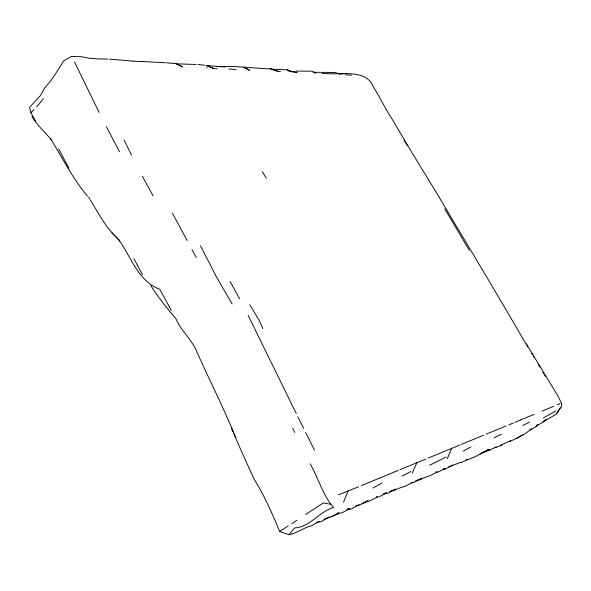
<?xml version="1.0" encoding="UTF-8"?>
<svg xmlns="http://www.w3.org/2000/svg" width="591" height="591" viewBox="0 0 591 591"><rect width="100%" height="100%" fill="white"/><g stroke="black" fill="none" stroke-linecap="round" stroke-linejoin="round"><path stroke-width="0.89" d="M343.541 502.18L348.055 491.04L358.641 486.725M447.328 458.742L451.65 448.399L459.924 445.023M412.289 473.044L416.862 462.746L425.852 459.059M560.29 407.716L556.153 414.21L542.996 421.878L545.796 419.765M556.715 413.759L561.443 406.66L561.45 403.158L558.03 396.14L526.278 343.755M43.424 98.616L36.672 107.037M44.584 88.14L40.469 95.498L29.55 107.399L30.931 112.741L35.615 120.919M231.598 428.505C238.823 445.732 246.573 462.65 254.359 479.619C264.598 495.989 272.318 513.69 279.654 531.486L289.139 534.7L294.51 527.948C310.216 527.135 319.066 511.51 333.627 507.499C322.575 495.11 318.468 478.023 310.149 463.817M44.827 87.793L49.954 81.809L54.852 74.894L63.791 60.799L71.437 56.455L81.462 56.699L89.064 58.221L97.943 58.878L107.68 59.048M30.931 112.741L33.99 109.542M531.501 428.601C525.369 434.488 517.324 438.049 509.634 441.543L510.646 440.834L509.723 441.499M538.312 424.434L535.845 426.813L529.366 430.588M538.069 424.397L536.067 426.163L542.641 422.439L545.951 419.78M279.654 531.486L288.231 525.901M291.718 523.663L296.97 520.213M305.613 514.48L323.329 502.941L330.421 504.234M522.703 434.969L523.574 434.429M543.498 417.918L555.865 410.893M368.03 500.348L360.37 504.862L355.952 505.948M323.816 519.378L332.105 516.423L338.865 512.471M329.342 516.94L321.334 521.58L316.17 522.451M521.476 435.375L516.12 438.655M319.539 521.255L311.427 525.835C303.759 527.549 297.059 533.245 289.139 534.7M359.062 504.588L351.268 508.991L346.858 509.25M395.379 489.03L387.873 493.249L383.352 493.869M421.095 478.474L413.796 482.544L411.07 482.736M372.877 488.055L382.059 483.032M452.795 465.006L445.717 468.87L443.206 469.306M446.183 457.013L429.694 465.228M463.255 451.007L470.887 446.981M402.161 476.095L410.885 471.529M438.005 472.128L445.215 468.39L443.464 468.818M479.922 453.918L489.222 449.3L475.57 456.503L468.316 459.517L466.617 459.672M379.097 496.817L386.802 492.828L384.143 493.382M413.035 482.19L405.559 486.053L397.677 488.713M522.887 425.483L529.595 422.048M494.209 437.776L501.427 434.178M503.502 443.878L509.294 441.359M483.689 435.183L461.298 444.447M508.814 424.899L513.291 423.008M557.283 404.783L560.069 403.616M553.708 406.312L541.888 411.166M435.153 455.21L451.65 448.399M332.105 516.423L340.497 512.914L341.857 512.87L349.806 508.622L347.973 508.829M361.286 485.654L368.88 482.5M428.165 458.106L434.629 455.425M491.941 431.807L506.11 425.993M340.985 74.126L342.595 73.461C354.511 73.786 368.149 73.86 373.32 86.818C380.116 97.441 385.31 108.98 392.365 119.456C406.674 143.99 421.317 168.236 436.269 192.356C466.203 242.945 496.684 293.151 526.012 344.095M369.441 482.263L398.29 470.377M514.931 422.314L520.346 420.068M399.967 469.69L416.862 462.746M534.065 414.402L520.472 420.016M486.245 434.126L491.313 432.065M496.285 447.306L501.752 445.082M482.271 452.913L489.451 450.01M348.055 491.04L338.34 494.874M361.899 503.65L370.262 500.584L378.129 496.78L376.349 496.736M391.301 490.973L396.879 489.016M417.143 480.343L430.255 475.578L437.539 471.869L435.803 471.936M415.399 480.963L421.841 478.954M389.787 491.609L396.458 489.643M448.569 466.846L460.758 462.391L461.039 462.716L468.22 459.377L466.535 459.562M500.57 445.208L502.224 444.787M494.519 447.417L496.329 447.136L489.37 450.165L487.545 450.024M196.19 64.471L176.221 63.835L182.745 66.938L175.874 63.584L166.551 62.831M313.112 72.309L335.2 72.449L339.847 74.222M338.082 73.809L343.43 73.809L342.595 73.461M296.128 71.068L312.055 71.216L315.919 73.107L314.456 72.789M321.822 73.506L336.412 73.89M132.931 61.146L143.591 61.545M165.414 62.772L141.663 61.501M217.2 68.807L213.647 68.475L206.362 65.468L218.951 66.569L234.553 66.51L268.292 68.881L270.323 68.563L277.726 71.245L280.363 71.422M270.597 69.132L287.588 69.797L291.104 71.71L297.162 72.375M345.085 74.806L351.475 75.146M236.038 69.553L228.902 68.948M216.306 66.421L225.555 66.946M206.525 67.854L207.168 67.891M132.916 61.146L109.401 59.137M198.081 64.485L204.981 65.283M296.918 72.353L287.743 70.514L287.588 69.797M272.976 69.834L277.726 71.245M288.585 70.809L291.104 71.71M206.163 65.261L213.647 68.475M243.906 67.344L249.653 70.388L243.81 67.234M502.675 444.233L503.052 444.572M90.393 200.142C98.719 213.484 105.996 228.207 118.074 238.646M111.891 232.817L120.121 241.608L118.739 239.311M87.534 196.16C72.708 178.792 62.653 158.129 50.649 138.826M51.328 140.067C45.152 131.83 36.856 125.432 31.877 116.22M150.727 285.519C158.225 297.207 166.751 308.236 175.896 318.615C180.617 330.088 190.457 338.34 195.835 349.466C208.291 377.908 222.6 405.537 234.346 434.252M542.782 372.123L543.676 373.571M544.562 375.012L545.449 376.452M531.627 353.352L532.498 354.777M533.378 356.203L534.249 357.621M526.854 345.528L527.719 346.947M232.167 303.944L216.395 276.847L200.497 245.863M266.364 178.342L262.404 171.789M469.313 250.377L444.705 208.756M404.141 140.148L407.435 145.718M538.49 364.869L539.768 367.048M88.657 197.099L89.965 199.374M120.564 242.391C131.823 259.205 139.203 281.73 159.836 289.317L171.257 310.341M249.779 304.816L259.161 320.263L262.892 328.596M239.599 298.832L230.062 281.39M191.972 249.572L196.301 257.469M153.069 195.85L142.416 176.273M187.111 240.552L172.417 213.137M142.461 274.689L133.876 258.644M106.373 126.659L119.53 151.806M58.694 148.873L68.918 168.346M297.842 416.758L303.708 428.475M314.478 450.179L305.658 432.464M131.542 155.16L124.095 140.104M235.152 435.885L235.957 437.517M74.444 61.826L99.111 112.416M292.752 428.394L294.761 432.501M296.254 413.589L248.131 315.313"/></g></svg>
